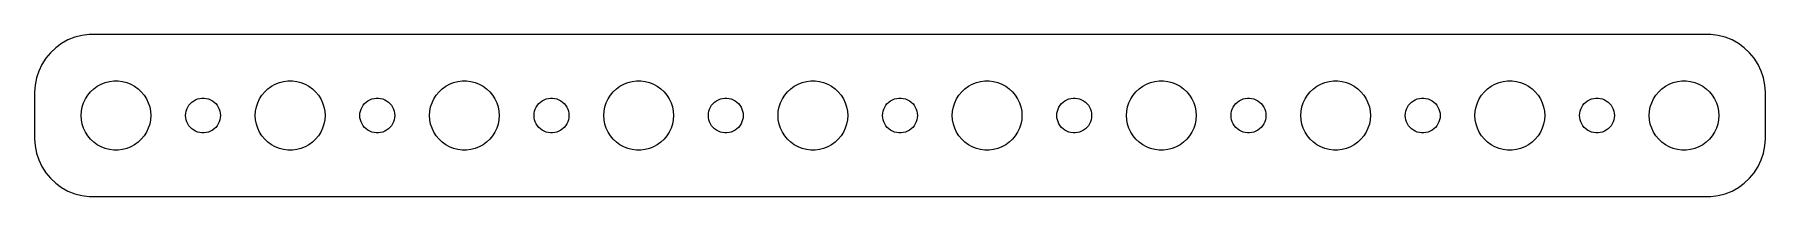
# Model space of a CAD drawing. Header units: metres. Extents: x -74 to 74, y -7 to 7.
import ezdxf

# ---------------------------------------------------------------- set-up
doc = ezdxf.new("R2010")
doc.units = ezdxf.units.M

msp = doc.modelspace()

# ---------------------------------------------------------------- linework, layer by layer
for p, q in [((-72.1791, 6.22163), (-72.6871, 5.85255)), ((-71.6289, 6.52412), (-72.1791, 6.22163)), ((-71.0451, 6.75528), (-71.6289, 6.52412)), ((-70.4369, 6.91142), (-71.0451, 6.75528)), ((-69.8139, 6.99013), (-70.4369, 6.91142)), ((69.8139, 6.99013), (-69.8139, 6.99013)), ((70.4369, 6.91142), (69.8139, 6.99013)), ((71.0451, 6.75528), (70.4369, 6.91142)), ((71.6289, 6.52412), (71.0451, 6.75528)), ((72.1791, 6.22163), (71.6289, 6.52412)), ((72.6871, 5.85255), (72.1791, 6.22163)), ((-73.5451, 4.93892), (-73.8815, 4.40877)), ((-73.1448, 5.42273), (-73.5451, 4.93892)), ((-72.6871, 5.85255), (-73.1448, 5.42273)), ((73.1448, 5.42273), (72.6871, 5.85255)), ((73.5451, 4.93892), (73.1448, 5.42273)), ((73.8815, 4.40877), (73.5451, 4.93892)), ((-74.3429, 3.24344), (-74.4606, 2.62666)), ((-74.1489, 3.84062), (-74.3429, 3.24344)), ((-73.8815, 4.40877), (-74.1489, 3.84062)), ((-68.0621, 2.94685), (-67.6884, 2.99408)), ((-67.6884, 2.99408), (-67.3116, 2.99408)), ((-67.3116, 2.99408), (-66.9379, 2.94685)), ((-53.0621, 2.94685), (-52.6884, 2.99408)), ((-52.6884, 2.99408), (-52.3116, 2.99408)), ((-52.3116, 2.99408), (-51.9379, 2.94685)), ((-38.0621, 2.94685), (-37.6884, 2.99408)), ((-37.6884, 2.99408), (-37.3116, 2.99408)), ((-37.3116, 2.99408), (-36.9379, 2.94685)), ((-23.0621, 2.94685), (-22.6884, 2.99408)), ((-22.6884, 2.99408), (-22.3116, 2.99408)), ((-22.3116, 2.99408), (-21.9379, 2.94685)), ((-8.06213, 2.94685), (-7.68837, 2.99408)), ((-7.68837, 2.99408), (-7.31161, 2.99408)), ((-7.31161, 2.99408), (-6.93785, 2.94685)), ((6.93785, 2.94685), (7.31161, 2.99408)), ((7.31161, 2.99408), (7.68837, 2.99408)), ((7.68837, 2.99408), (8.06213, 2.94685)), ((21.9379, 2.94685), (22.3116, 2.99408)), ((22.3116, 2.99408), (22.6884, 2.99408)), ((22.6884, 2.99408), (23.0621, 2.94685)), ((36.9379, 2.94685), (37.3116, 2.99408)), ((37.3116, 2.99408), (37.6884, 2.99408)), ((37.6884, 2.99408), (38.0621, 2.94685)), ((51.9379, 2.94685), (52.3116, 2.99408)), ((52.3116, 2.99408), (52.6884, 2.99408)), ((52.6884, 2.99408), (53.0621, 2.94685)), ((66.9379, 2.94685), (67.3116, 2.99408)), ((67.3116, 2.99408), (67.6884, 2.99408)), ((67.6884, 2.99408), (68.0621, 2.94685)), ((74.1489, 3.84062), (73.8815, 4.40877)), ((74.3429, 3.24344), (74.1489, 3.84062)), ((74.4606, 2.62666), (74.3429, 3.24344)), ((-74.4606, 2.62666), (-74.5, 2)), ((-74.5, 2), (-74.5, -2)), ((-70.1289, 1.44525), (-69.927, 1.76335)), ((-69.927, 1.76335), (-69.6869, 2.05363)), ((-69.6869, 2.05363), (-69.4123, 2.31154)), ((-69.4123, 2.31154), (-69.1075, 2.53297)), ((-69.1075, 2.53297), (-68.7773, 2.71448)), ((-68.7773, 2.71448), (-68.427, 2.85316)), ((-68.427, 2.85316), (-68.0621, 2.94685)), ((-66.9379, 2.94685), (-66.573, 2.85316)), ((-66.573, 2.85316), (-66.2227, 2.71448)), ((-66.2227, 2.71448), (-65.8925, 2.53297)), ((-65.8925, 2.53297), (-65.5877, 2.31154)), ((-65.5877, 2.31154), (-65.3131, 2.05363)), ((-65.3131, 2.05363), (-65.073, 1.76335)), ((-65.073, 1.76335), (-64.8711, 1.44525)), ((-60.2811, 1.47342), (-60.0942, 1.49704)), ((-60.0942, 1.49704), (-59.9058, 1.49704)), ((-59.9058, 1.49704), (-59.7189, 1.47342)), ((-55.1289, 1.44525), (-54.927, 1.76335)), ((-54.927, 1.76335), (-54.6869, 2.05363)), ((-54.6869, 2.05363), (-54.4123, 2.31154)), ((-54.4123, 2.31154), (-54.1075, 2.53297)), ((-54.1075, 2.53297), (-53.7773, 2.71448)), ((-53.7773, 2.71448), (-53.427, 2.85316)), ((-53.427, 2.85316), (-53.0621, 2.94685)), ((-51.9379, 2.94685), (-51.5729, 2.85316)), ((-51.5729, 2.85316), (-51.2227, 2.71448)), ((-51.2227, 2.71448), (-50.8925, 2.53297)), ((-50.8925, 2.53297), (-50.5877, 2.31154)), ((-50.5877, 2.31154), (-50.3131, 2.05363)), ((-50.3131, 2.05363), (-50.0729, 1.76335)), ((-50.0729, 1.76335), (-49.8711, 1.44525)), ((-45.2811, 1.47342), (-45.0942, 1.49704)), ((-45.0942, 1.49704), (-44.9058, 1.49704)), ((-44.9058, 1.49704), (-44.7189, 1.47342)), ((-40.1289, 1.44525), (-39.927, 1.76335)), ((-39.927, 1.76335), (-39.6869, 2.05363)), ((-39.6869, 2.05363), (-39.4123, 2.31154)), ((-39.4123, 2.31154), (-39.1075, 2.53297)), ((-39.1075, 2.53297), (-38.7773, 2.71448)), ((-38.7773, 2.71448), (-38.427, 2.85316)), ((-38.427, 2.85316), (-38.0621, 2.94685)), ((-36.9379, 2.94685), (-36.5729, 2.85316)), ((-36.5729, 2.85316), (-36.2227, 2.71448)), ((-36.2227, 2.71448), (-35.8925, 2.53297)), ((-35.8925, 2.53297), (-35.5877, 2.31154)), ((-35.5877, 2.31154), (-35.3131, 2.05363)), ((-35.3131, 2.05363), (-35.0729, 1.76335)), ((-35.0729, 1.76335), (-34.8711, 1.44525)), ((-30.2811, 1.47342), (-30.0942, 1.49704)), ((-30.0942, 1.49704), (-29.9058, 1.49704)), ((-29.9058, 1.49704), (-29.7189, 1.47342)), ((-25.1289, 1.44525), (-24.927, 1.76335)), ((-24.927, 1.76335), (-24.6869, 2.05363)), ((-24.6869, 2.05363), (-24.4123, 2.31154)), ((-24.4123, 2.31154), (-24.1075, 2.53297)), ((-24.1075, 2.53297), (-23.7773, 2.71448)), ((-23.7773, 2.71448), (-23.427, 2.85316)), ((-23.427, 2.85316), (-23.0621, 2.94685)), ((-21.9379, 2.94685), (-21.5729, 2.85316)), ((-21.5729, 2.85316), (-21.2227, 2.71448)), ((-21.2227, 2.71448), (-20.8925, 2.53297)), ((-20.8925, 2.53297), (-20.5877, 2.31154)), ((-20.5877, 2.31154), (-20.3131, 2.05363)), ((-20.3131, 2.05363), (-20.0729, 1.76335)), ((-20.0729, 1.76335), (-19.8711, 1.44525)), ((-15.2811, 1.47342), (-15.0942, 1.49704)), ((-15.0942, 1.49704), (-14.9058, 1.49704)), ((-14.9058, 1.49704), (-14.7189, 1.47342)), ((-10.1289, 1.44525), (-9.92705, 1.76335)), ((-9.92705, 1.76335), (-9.6869, 2.05363)), ((-9.6869, 2.05363), (-9.41226, 2.31154)), ((-9.41226, 2.31154), (-9.10747, 2.53297)), ((-9.10747, 2.53297), (-8.77733, 2.71448)), ((-8.77733, 2.71448), (-8.42705, 2.85316)), ((-8.42705, 2.85316), (-8.06213, 2.94685)), ((-6.93785, 2.94685), (-6.57294, 2.85316)), ((-6.57294, 2.85316), (-6.22266, 2.71448)), ((-6.22266, 2.71448), (-5.89252, 2.53297)), ((-5.89252, 2.53297), (-5.58772, 2.31154)), ((-5.58772, 2.31154), (-5.31308, 2.05363)), ((-5.31308, 2.05363), (-5.07294, 1.76335)), ((-5.07294, 1.76335), (-4.87108, 1.44525)), ((-0.281067, 1.47342), (-0.094177, 1.49704)), ((-0.094177, 1.49704), (0.094177, 1.49704)), ((0.094177, 1.49704), (0.281067, 1.47342)), ((4.87108, 1.44525), (5.07294, 1.76335)), ((5.07294, 1.76335), (5.31308, 2.05363)), ((5.31308, 2.05363), (5.58772, 2.31154)), ((5.58772, 2.31154), (5.89252, 2.53297)), ((5.89252, 2.53297), (6.22266, 2.71448)), ((6.22266, 2.71448), (6.57294, 2.85316)), ((6.57294, 2.85316), (6.93785, 2.94685)), ((8.06213, 2.94685), (8.42705, 2.85316)), ((8.42705, 2.85316), (8.77733, 2.71448)), ((8.77733, 2.71448), (9.10747, 2.53297)), ((9.10747, 2.53297), (9.41226, 2.31154)), ((9.41226, 2.31154), (9.6869, 2.05363)), ((9.6869, 2.05363), (9.92705, 1.76335)), ((9.92705, 1.76335), (10.1289, 1.44525)), ((14.7189, 1.47342), (14.9058, 1.49704)), ((14.9058, 1.49704), (15.0942, 1.49704)), ((15.0942, 1.49704), (15.2811, 1.47342)), ((19.8711, 1.44525), (20.0729, 1.76335)), ((20.0729, 1.76335), (20.3131, 2.05363)), ((20.3131, 2.05363), (20.5877, 2.31154)), ((20.5877, 2.31154), (20.8925, 2.53297)), ((20.8925, 2.53297), (21.2227, 2.71448)), ((21.2227, 2.71448), (21.5729, 2.85316)), ((21.5729, 2.85316), (21.9379, 2.94685)), ((23.0621, 2.94685), (23.427, 2.85316)), ((23.427, 2.85316), (23.7773, 2.71448)), ((23.7773, 2.71448), (24.1075, 2.53297)), ((24.1075, 2.53297), (24.4123, 2.31154)), ((24.4123, 2.31154), (24.6869, 2.05363)), ((24.6869, 2.05363), (24.927, 1.76335)), ((24.927, 1.76335), (25.1289, 1.44525)), ((29.7189, 1.47342), (29.9058, 1.49704)), ((29.9058, 1.49704), (30.0942, 1.49704)), ((30.0942, 1.49704), (30.2811, 1.47342)), ((34.8711, 1.44525), (35.0729, 1.76335)), ((35.0729, 1.76335), (35.3131, 2.05363)), ((35.3131, 2.05363), (35.5877, 2.31154)), ((35.5877, 2.31154), (35.8925, 2.53297)), ((35.8925, 2.53297), (36.2227, 2.71448)), ((36.2227, 2.71448), (36.5729, 2.85316)), ((36.5729, 2.85316), (36.9379, 2.94685)), ((38.0621, 2.94685), (38.427, 2.85316)), ((38.427, 2.85316), (38.7773, 2.71448)), ((38.7773, 2.71448), (39.1075, 2.53297)), ((39.1075, 2.53297), (39.4123, 2.31154)), ((39.4123, 2.31154), (39.6869, 2.05363)), ((39.6869, 2.05363), (39.927, 1.76335)), ((39.927, 1.76335), (40.1289, 1.44525)), ((44.7189, 1.47342), (44.9058, 1.49704)), ((44.9058, 1.49704), (45.0942, 1.49704)), ((45.0942, 1.49704), (45.2811, 1.47342)), ((49.8711, 1.44525), (50.0729, 1.76335)), ((50.0729, 1.76335), (50.3131, 2.05363)), ((50.3131, 2.05363), (50.5877, 2.31154)), ((50.5877, 2.31154), (50.8925, 2.53297)), ((50.8925, 2.53297), (51.2227, 2.71448)), ((51.2227, 2.71448), (51.5729, 2.85316)), ((51.5729, 2.85316), (51.9379, 2.94685)), ((53.0621, 2.94685), (53.427, 2.85316)), ((53.427, 2.85316), (53.7773, 2.71448)), ((53.7773, 2.71448), (54.1075, 2.53297)), ((54.1075, 2.53297), (54.4123, 2.31154)), ((54.4123, 2.31154), (54.6869, 2.05363)), ((54.6869, 2.05363), (54.927, 1.76335)), ((54.927, 1.76335), (55.1289, 1.44525)), ((59.7189, 1.47342), (59.9058, 1.49704)), ((59.9058, 1.49704), (60.0942, 1.49704)), ((60.0942, 1.49704), (60.2811, 1.47342)), ((64.8711, 1.44525), (65.073, 1.76335)), ((65.073, 1.76335), (65.3131, 2.05363)), ((65.3131, 2.05363), (65.5877, 2.31154)), ((65.5877, 2.31154), (65.8925, 2.53297)), ((65.8925, 2.53297), (66.2227, 2.71448)), ((66.2227, 2.71448), (66.573, 2.85316)), ((66.573, 2.85316), (66.9379, 2.94685)), ((68.0621, 2.94685), (68.427, 2.85316)), ((68.427, 2.85316), (68.7773, 2.71448)), ((68.7773, 2.71448), (69.1075, 2.53297)), ((69.1075, 2.53297), (69.4123, 2.31154)), ((69.4123, 2.31154), (69.6869, 2.05363)), ((69.6869, 2.05363), (69.927, 1.76335)), ((69.927, 1.76335), (70.1289, 1.44525)), ((74.5, 2), (74.4606, 2.62666)), ((74.5, -2), (74.5, 2)), ((-70.5, 0), (-70.4763, 0.375992)), ((-70.4763, -0.375992), (-70.5, 0)), ((-70.4763, 0.375992), (-70.4057, 0.746063)), ((-70.4057, 0.746063), (-70.2893, 1.10437)), ((-70.2893, 1.10437), (-70.1289, 1.44525)), ((-64.8711, 1.44525), (-64.7107, 1.10437)), ((-64.7107, 1.10437), (-64.5943, 0.746063)), ((-64.5943, 0.746063), (-64.5237, 0.375992)), ((-64.5237, 0.375992), (-64.5, 0)), ((-64.5, 0), (-64.5237, -0.375992)), ((-61.5, 0), (-61.4882, 0.187988)), ((-61.4882, -0.187988), (-61.5, 0)), ((-61.4882, 0.187988), (-61.4529, 0.373032)), ((-61.4529, 0.373032), (-61.3947, 0.552185)), ((-61.3947, 0.552185), (-61.3145, 0.722626)), ((-61.3145, 0.722626), (-61.2135, 0.881668)), ((-61.2135, 0.881668), (-61.0934, 1.02681)), ((-61.0934, 1.02681), (-60.9561, 1.15576)), ((-60.9561, 1.15576), (-60.8037, 1.26648)), ((-60.8037, 1.26648), (-60.6387, 1.35724)), ((-60.6387, 1.35724), (-60.4635, 1.42657)), ((-60.4635, 1.42657), (-60.2811, 1.47342)), ((-59.7189, 1.47342), (-59.5365, 1.42657)), ((-59.5365, 1.42657), (-59.3613, 1.35724)), ((-59.3613, 1.35724), (-59.1963, 1.26648)), ((-59.1963, 1.26648), (-59.0439, 1.15576)), ((-59.0439, 1.15576), (-58.9065, 1.02681)), ((-58.9065, 1.02681), (-58.7865, 0.881668)), ((-58.7865, 0.881668), (-58.6855, 0.722626)), ((-58.6855, 0.722626), (-58.6053, 0.552185)), ((-58.6053, 0.552185), (-58.5471, 0.373032)), ((-58.5471, 0.373032), (-58.5118, 0.187988)), ((-58.5118, 0.187988), (-58.5, 0)), ((-58.5, 0), (-58.5118, -0.187988)), ((-55.5, 0), (-55.4763, 0.375992)), ((-55.4763, -0.375992), (-55.5, 0)), ((-55.4763, 0.375992), (-55.4057, 0.746063)), ((-55.4057, 0.746063), (-55.2893, 1.10437)), ((-55.2893, 1.10437), (-55.1289, 1.44525)), ((-49.8711, 1.44525), (-49.7107, 1.10437)), ((-49.7107, 1.10437), (-49.5942, 0.746063)), ((-49.5942, 0.746063), (-49.5237, 0.375992)), ((-49.5237, 0.375992), (-49.5, 0)), ((-49.5, 0), (-49.5237, -0.375992)), ((-46.5, 0), (-46.4882, 0.187988)), ((-46.4882, -0.187988), (-46.5, 0)), ((-46.4882, 0.187988), (-46.4529, 0.373032)), ((-46.4529, 0.373032), (-46.3947, 0.552185)), ((-46.3947, 0.552185), (-46.3145, 0.722626)), ((-46.3145, 0.722626), (-46.2135, 0.881668)), ((-46.2135, 0.881668), (-46.0934, 1.02681)), ((-46.0934, 1.02681), (-45.9561, 1.15576)), ((-45.9561, 1.15576), (-45.8037, 1.26648)), ((-45.8037, 1.26648), (-45.6387, 1.35724)), ((-45.6387, 1.35724), (-45.4635, 1.42657)), ((-45.4635, 1.42657), (-45.2811, 1.47342)), ((-44.7189, 1.47342), (-44.5365, 1.42657)), ((-44.5365, 1.42657), (-44.3613, 1.35724)), ((-44.3613, 1.35724), (-44.1963, 1.26648)), ((-44.1963, 1.26648), (-44.0439, 1.15576)), ((-44.0439, 1.15576), (-43.9065, 1.02681)), ((-43.9065, 1.02681), (-43.7865, 0.881668)), ((-43.7865, 0.881668), (-43.6855, 0.722626)), ((-43.6855, 0.722626), (-43.6053, 0.552185)), ((-43.6053, 0.552185), (-43.5471, 0.373032)), ((-43.5471, 0.373032), (-43.5118, 0.187988)), ((-43.5118, 0.187988), (-43.5, 0)), ((-43.5, 0), (-43.5118, -0.187988)), ((-40.5, 0), (-40.4763, 0.375992)), ((-40.4763, -0.375992), (-40.5, 0)), ((-40.4763, 0.375992), (-40.4057, 0.746063)), ((-40.4057, 0.746063), (-40.2893, 1.10437)), ((-40.2893, 1.10437), (-40.1289, 1.44525)), ((-34.8711, 1.44525), (-34.7107, 1.10437)), ((-34.7107, 1.10437), (-34.5942, 0.746063)), ((-34.5942, 0.746063), (-34.5237, 0.375992)), ((-34.5237, 0.375992), (-34.5, 0)), ((-34.5, 0), (-34.5237, -0.375992)), ((-31.5, 0), (-31.4882, 0.187988)), ((-31.4882, -0.187988), (-31.5, 0)), ((-31.4882, 0.187988), (-31.4529, 0.373032)), ((-31.4529, 0.373032), (-31.3947, 0.552185)), ((-31.3947, 0.552185), (-31.3145, 0.722626)), ((-31.3145, 0.722626), (-31.2135, 0.881668)), ((-31.2135, 0.881668), (-31.0934, 1.02681)), ((-31.0934, 1.02681), (-30.9561, 1.15576)), ((-30.9561, 1.15576), (-30.8037, 1.26648)), ((-30.8037, 1.26648), (-30.6387, 1.35724)), ((-30.6387, 1.35724), (-30.4635, 1.42657)), ((-30.4635, 1.42657), (-30.2811, 1.47342)), ((-29.7189, 1.47342), (-29.5365, 1.42657)), ((-29.5365, 1.42657), (-29.3613, 1.35724)), ((-29.3613, 1.35724), (-29.1963, 1.26648)), ((-29.1963, 1.26648), (-29.0439, 1.15576)), ((-29.0439, 1.15576), (-28.9065, 1.02681)), ((-28.9065, 1.02681), (-28.7865, 0.881668)), ((-28.7865, 0.881668), (-28.6855, 0.722626)), ((-28.6855, 0.722626), (-28.6053, 0.552185)), ((-28.6053, 0.552185), (-28.5471, 0.373032)), ((-28.5471, 0.373032), (-28.5118, 0.187988)), ((-28.5118, 0.187988), (-28.5, 0)), ((-28.5, 0), (-28.5118, -0.187988)), ((-25.5, 0), (-25.4763, 0.375992)), ((-25.4763, -0.375992), (-25.5, 0)), ((-25.4763, 0.375992), (-25.4057, 0.746063)), ((-25.4057, 0.746063), (-25.2893, 1.10437)), ((-25.2893, 1.10437), (-25.1289, 1.44525)), ((-19.8711, 1.44525), (-19.7107, 1.10437)), ((-19.7107, 1.10437), (-19.5942, 0.746063)), ((-19.5942, 0.746063), (-19.5237, 0.375992)), ((-19.5237, 0.375992), (-19.5, 0)), ((-19.5, 0), (-19.5237, -0.375992)), ((-16.5, 0), (-16.4882, 0.187988)), ((-16.4882, -0.187988), (-16.5, 0)), ((-16.4882, 0.187988), (-16.4529, 0.373032)), ((-16.4529, 0.373032), (-16.3947, 0.552185)), ((-16.3947, 0.552185), (-16.3145, 0.722626)), ((-16.3145, 0.722626), (-16.2135, 0.881668)), ((-16.2135, 0.881668), (-16.0934, 1.02681)), ((-16.0934, 1.02681), (-15.9561, 1.15576)), ((-15.9561, 1.15576), (-15.8037, 1.26648)), ((-15.8037, 1.26648), (-15.6387, 1.35724)), ((-15.6387, 1.35724), (-15.4635, 1.42657)), ((-15.4635, 1.42657), (-15.2811, 1.47342)), ((-14.7189, 1.47342), (-14.5365, 1.42657)), ((-14.5365, 1.42657), (-14.3613, 1.35724)), ((-14.3613, 1.35724), (-14.1963, 1.26648)), ((-14.1963, 1.26648), (-14.0439, 1.15576)), ((-14.0439, 1.15576), (-13.9065, 1.02681)), ((-13.9065, 1.02681), (-13.7865, 0.881668)), ((-13.7865, 0.881668), (-13.6855, 0.722626)), ((-13.6855, 0.722626), (-13.6053, 0.552185)), ((-13.6053, 0.552185), (-13.5471, 0.373032)), ((-13.5471, 0.373032), (-13.5118, 0.187988)), ((-13.5118, 0.187988), (-13.5, 0)), ((-13.5, 0), (-13.5118, -0.187988)), ((-10.5, 0), (-10.4763, 0.375992)), ((-10.4763, -0.375992), (-10.5, 0)), ((-10.4763, 0.375992), (-10.4057, 0.746063)), ((-10.4057, 0.746063), (-10.2893, 1.10437)), ((-10.2893, 1.10437), (-10.1289, 1.44525)), ((-4.87108, 1.44525), (-4.71066, 1.10437)), ((-4.71066, 1.10437), (-4.59424, 0.746063)), ((-4.59424, 0.746063), (-4.52365, 0.375992)), ((-4.52365, 0.375992), (-4.5, 0)), ((-4.5, 0), (-4.52365, -0.375992)), ((-1.5, 0), (-1.48816, 0.187988)), ((-1.48816, -0.187988), (-1.5, 0)), ((-1.48816, 0.187988), (-1.45287, 0.373032)), ((-1.45287, 0.373032), (-1.39465, 0.552185)), ((-1.39465, 0.552185), (-1.31445, 0.722626)), ((-1.31445, 0.722626), (-1.21352, 0.881668)), ((-1.21352, 0.881668), (-1.09344, 1.02681)), ((-1.09344, 1.02681), (-0.956131, 1.15576)), ((-0.956131, 1.15576), (-0.803726, 1.26648)), ((-0.803726, 1.26648), (-0.638657, 1.35724)), ((-0.638657, 1.35724), (-0.463516, 1.42657)), ((-0.463516, 1.42657), (-0.281067, 1.47342)), ((0.281067, 1.47342), (0.463516, 1.42657)), ((0.463516, 1.42657), (0.638657, 1.35724)), ((0.638657, 1.35724), (0.803726, 1.26648)), ((0.803726, 1.26648), (0.956131, 1.15576)), ((0.956131, 1.15576), (1.09344, 1.02681)), ((1.09344, 1.02681), (1.21352, 0.881668)), ((1.21352, 0.881668), (1.31445, 0.722626)), ((1.31445, 0.722626), (1.39465, 0.552185)), ((1.39465, 0.552185), (1.45287, 0.373032)), ((1.45287, 0.373032), (1.48816, 0.187988)), ((1.48816, 0.187988), (1.5, 0)), ((1.5, 0), (1.48816, -0.187988)), ((4.5, 0), (4.52365, 0.375992)), ((4.52365, -0.375992), (4.5, 0)), ((4.52365, 0.375992), (4.59424, 0.746063)), ((4.59424, 0.746063), (4.71066, 1.10437)), ((4.71066, 1.10437), (4.87108, 1.44525)), ((10.1289, 1.44525), (10.2893, 1.10437)), ((10.2893, 1.10437), (10.4057, 0.746063)), ((10.4057, 0.746063), (10.4763, 0.375992)), ((10.4763, 0.375992), (10.5, 0)), ((10.5, 0), (10.4763, -0.375992)), ((13.5, 0), (13.5118, 0.187988)), ((13.5118, -0.187988), (13.5, 0)), ((13.5118, 0.187988), (13.5471, 0.373032)), ((13.5471, 0.373032), (13.6053, 0.552185)), ((13.6053, 0.552185), (13.6855, 0.722626)), ((13.6855, 0.722626), (13.7865, 0.881668)), ((13.7865, 0.881668), (13.9065, 1.02681)), ((13.9065, 1.02681), (14.0439, 1.15576)), ((14.0439, 1.15576), (14.1963, 1.26648)), ((14.1963, 1.26648), (14.3613, 1.35724)), ((14.3613, 1.35724), (14.5365, 1.42657)), ((14.5365, 1.42657), (14.7189, 1.47342)), ((15.2811, 1.47342), (15.4635, 1.42657)), ((15.4635, 1.42657), (15.6387, 1.35724)), ((15.6387, 1.35724), (15.8037, 1.26648)), ((15.8037, 1.26648), (15.9561, 1.15576)), ((15.9561, 1.15576), (16.0934, 1.02681)), ((16.0934, 1.02681), (16.2135, 0.881668)), ((16.2135, 0.881668), (16.3145, 0.722626)), ((16.3145, 0.722626), (16.3947, 0.552185)), ((16.3947, 0.552185), (16.4529, 0.373032)), ((16.4529, 0.373032), (16.4882, 0.187988)), ((16.4882, 0.187988), (16.5, 0)), ((16.5, 0), (16.4882, -0.187988)), ((19.5, 0), (19.5237, 0.375992)), ((19.5237, -0.375992), (19.5, 0)), ((19.5237, 0.375992), (19.5942, 0.746063)), ((19.5942, 0.746063), (19.7107, 1.10437)), ((19.7107, 1.10437), (19.8711, 1.44525)), ((25.1289, 1.44525), (25.2893, 1.10437)), ((25.2893, 1.10437), (25.4057, 0.746063)), ((25.4057, 0.746063), (25.4763, 0.375992)), ((25.4763, 0.375992), (25.5, 0)), ((25.5, 0), (25.4763, -0.375992)), ((28.5, 0), (28.5118, 0.187988)), ((28.5118, -0.187988), (28.5, 0)), ((28.5118, 0.187988), (28.5471, 0.373032)), ((28.5471, 0.373032), (28.6053, 0.552185)), ((28.6053, 0.552185), (28.6855, 0.722626)), ((28.6855, 0.722626), (28.7865, 0.881668)), ((28.7865, 0.881668), (28.9065, 1.02681)), ((28.9065, 1.02681), (29.0439, 1.15576)), ((29.0439, 1.15576), (29.1963, 1.26648)), ((29.1963, 1.26648), (29.3613, 1.35724)), ((29.3613, 1.35724), (29.5365, 1.42657)), ((29.5365, 1.42657), (29.7189, 1.47342)), ((30.2811, 1.47342), (30.4635, 1.42657)), ((30.4635, 1.42657), (30.6387, 1.35724)), ((30.6387, 1.35724), (30.8037, 1.26648)), ((30.8037, 1.26648), (30.9561, 1.15576)), ((30.9561, 1.15576), (31.0934, 1.02681)), ((31.0934, 1.02681), (31.2135, 0.881668)), ((31.2135, 0.881668), (31.3145, 0.722626)), ((31.3145, 0.722626), (31.3947, 0.552185)), ((31.3947, 0.552185), (31.4529, 0.373032)), ((31.4529, 0.373032), (31.4882, 0.187988)), ((31.4882, 0.187988), (31.5, 0)), ((31.5, 0), (31.4882, -0.187988)), ((34.5, 0), (34.5237, 0.375992)), ((34.5237, -0.375992), (34.5, 0)), ((34.5237, 0.375992), (34.5942, 0.746063)), ((34.5942, 0.746063), (34.7107, 1.10437)), ((34.7107, 1.10437), (34.8711, 1.44525)), ((40.1289, 1.44525), (40.2893, 1.10437)), ((40.2893, 1.10437), (40.4057, 0.746063)), ((40.4057, 0.746063), (40.4763, 0.375992)), ((40.4763, 0.375992), (40.5, 0)), ((40.5, 0), (40.4763, -0.375992)), ((43.5, 0), (43.5118, 0.187988)), ((43.5118, -0.187988), (43.5, 0)), ((43.5118, 0.187988), (43.5471, 0.373032)), ((43.5471, 0.373032), (43.6053, 0.552185)), ((43.6053, 0.552185), (43.6855, 0.722626)), ((43.6855, 0.722626), (43.7865, 0.881668)), ((43.7865, 0.881668), (43.9065, 1.02681)), ((43.9065, 1.02681), (44.0439, 1.15576)), ((44.0439, 1.15576), (44.1963, 1.26648)), ((44.1963, 1.26648), (44.3613, 1.35724)), ((44.3613, 1.35724), (44.5365, 1.42657)), ((44.5365, 1.42657), (44.7189, 1.47342)), ((45.2811, 1.47342), (45.4635, 1.42657)), ((45.4635, 1.42657), (45.6387, 1.35724)), ((45.6387, 1.35724), (45.8037, 1.26648)), ((45.8037, 1.26648), (45.9561, 1.15576)), ((45.9561, 1.15576), (46.0934, 1.02681)), ((46.0934, 1.02681), (46.2135, 0.881668)), ((46.2135, 0.881668), (46.3145, 0.722626)), ((46.3145, 0.722626), (46.3947, 0.552185)), ((46.3947, 0.552185), (46.4529, 0.373032)), ((46.4529, 0.373032), (46.4882, 0.187988)), ((46.4882, 0.187988), (46.5, 0)), ((46.5, 0), (46.4882, -0.187988)), ((49.5, 0), (49.5237, 0.375992)), ((49.5237, -0.375992), (49.5, 0)), ((49.5237, 0.375992), (49.5942, 0.746063)), ((49.5942, 0.746063), (49.7107, 1.10437)), ((49.7107, 1.10437), (49.8711, 1.44525)), ((55.1289, 1.44525), (55.2893, 1.10437)), ((55.2893, 1.10437), (55.4057, 0.746063)), ((55.4057, 0.746063), (55.4763, 0.375992)), ((55.4763, 0.375992), (55.5, 0)), ((55.5, 0), (55.4763, -0.375992)), ((58.5, 0), (58.5118, 0.187988)), ((58.5118, -0.187988), (58.5, 0)), ((58.5118, 0.187988), (58.5471, 0.373032)), ((58.5471, 0.373032), (58.6053, 0.552185)), ((58.6053, 0.552185), (58.6855, 0.722626)), ((58.6855, 0.722626), (58.7865, 0.881668)), ((58.7865, 0.881668), (58.9065, 1.02681)), ((58.9065, 1.02681), (59.0439, 1.15576)), ((59.0439, 1.15576), (59.1963, 1.26648)), ((59.1963, 1.26648), (59.3613, 1.35724)), ((59.3613, 1.35724), (59.5365, 1.42657)), ((59.5365, 1.42657), (59.7189, 1.47342)), ((60.2811, 1.47342), (60.4635, 1.42657)), ((60.4635, 1.42657), (60.6387, 1.35724)), ((60.6387, 1.35724), (60.8037, 1.26648)), ((60.8037, 1.26648), (60.9561, 1.15576)), ((60.9561, 1.15576), (61.0934, 1.02681)), ((61.0934, 1.02681), (61.2135, 0.881668)), ((61.2135, 0.881668), (61.3145, 0.722626)), ((61.3145, 0.722626), (61.3947, 0.552185)), ((61.3947, 0.552185), (61.4529, 0.373032)), ((61.4529, 0.373032), (61.4882, 0.187988)), ((61.4882, 0.187988), (61.5, 0)), ((61.5, 0), (61.4882, -0.187988)), ((64.5, 0), (64.5237, 0.375992)), ((64.5237, -0.375992), (64.5, 0)), ((64.5237, 0.375992), (64.5943, 0.746063)), ((64.5943, 0.746063), (64.7107, 1.10437)), ((64.7107, 1.10437), (64.8711, 1.44525)), ((70.1289, 1.44525), (70.2893, 1.10437)), ((70.2893, 1.10437), (70.4057, 0.746063)), ((70.4057, 0.746063), (70.4763, 0.375992)), ((70.4763, 0.375992), (70.5, 0)), ((70.5, 0), (70.4763, -0.375992)), ((-70.4057, -0.746063), (-70.4763, -0.375992)), ((-70.2893, -1.10437), (-70.4057, -0.746063)), ((-70.1289, -1.44525), (-70.2893, -1.10437)), ((-69.927, -1.76335), (-70.1289, -1.44525)), ((-64.8711, -1.44525), (-65.073, -1.76335)), ((-64.7107, -1.10437), (-64.8711, -1.44525)), ((-64.5943, -0.746063), (-64.7107, -1.10437)), ((-64.5237, -0.375992), (-64.5943, -0.746063)), ((-61.4529, -0.373032), (-61.4882, -0.187988)), ((-61.3947, -0.552185), (-61.4529, -0.373032)), ((-61.3145, -0.722626), (-61.3947, -0.552185)), ((-61.2135, -0.881668), (-61.3145, -0.722626)), ((-61.0934, -1.02681), (-61.2135, -0.881668)), ((-60.9561, -1.15576), (-61.0934, -1.02681)), ((-60.8037, -1.26648), (-60.9561, -1.15576)), ((-60.6387, -1.35724), (-60.8037, -1.26648)), ((-60.4635, -1.42657), (-60.6387, -1.35724)), ((-60.2811, -1.47342), (-60.4635, -1.42657)), ((-60.0942, -1.49704), (-60.2811, -1.47342)), ((-59.7189, -1.47342), (-59.9058, -1.49704)), ((-59.5365, -1.42657), (-59.7189, -1.47342)), ((-59.3613, -1.35724), (-59.5365, -1.42657)), ((-59.1963, -1.26648), (-59.3613, -1.35724)), ((-59.0439, -1.15576), (-59.1963, -1.26648)), ((-58.9065, -1.02681), (-59.0439, -1.15576)), ((-58.7865, -0.881668), (-58.9065, -1.02681)), ((-58.6855, -0.722626), (-58.7865, -0.881668)), ((-58.6053, -0.552185), (-58.6855, -0.722626)), ((-58.5471, -0.373032), (-58.6053, -0.552185)), ((-58.5118, -0.187988), (-58.5471, -0.373032)), ((-55.4057, -0.746063), (-55.4763, -0.375992)), ((-55.2893, -1.10437), (-55.4057, -0.746063)), ((-55.1289, -1.44525), (-55.2893, -1.10437)), ((-54.927, -1.76335), (-55.1289, -1.44525)), ((-49.8711, -1.44525), (-50.0729, -1.76335)), ((-49.7107, -1.10437), (-49.8711, -1.44525)), ((-49.5942, -0.746063), (-49.7107, -1.10437)), ((-49.5237, -0.375992), (-49.5942, -0.746063)), ((-46.4529, -0.373032), (-46.4882, -0.187988)), ((-46.3947, -0.552185), (-46.4529, -0.373032)), ((-46.3145, -0.722626), (-46.3947, -0.552185)), ((-46.2135, -0.881668), (-46.3145, -0.722626)), ((-46.0934, -1.02681), (-46.2135, -0.881668)), ((-45.9561, -1.15576), (-46.0934, -1.02681)), ((-45.8037, -1.26648), (-45.9561, -1.15576)), ((-45.6387, -1.35724), (-45.8037, -1.26648)), ((-45.4635, -1.42657), (-45.6387, -1.35724)), ((-45.2811, -1.47342), (-45.4635, -1.42657)), ((-45.0942, -1.49704), (-45.2811, -1.47342)), ((-44.7189, -1.47342), (-44.9058, -1.49704)), ((-44.5365, -1.42657), (-44.7189, -1.47342)), ((-44.3613, -1.35724), (-44.5365, -1.42657)), ((-44.1963, -1.26648), (-44.3613, -1.35724)), ((-44.0439, -1.15576), (-44.1963, -1.26648)), ((-43.9065, -1.02681), (-44.0439, -1.15576)), ((-43.7865, -0.881668), (-43.9065, -1.02681)), ((-43.6855, -0.722626), (-43.7865, -0.881668)), ((-43.6053, -0.552185), (-43.6855, -0.722626)), ((-43.5471, -0.373032), (-43.6053, -0.552185)), ((-43.5118, -0.187988), (-43.5471, -0.373032)), ((-40.4057, -0.746063), (-40.4763, -0.375992)), ((-40.2893, -1.10437), (-40.4057, -0.746063)), ((-40.1289, -1.44525), (-40.2893, -1.10437)), ((-39.927, -1.76335), (-40.1289, -1.44525)), ((-34.8711, -1.44525), (-35.0729, -1.76335)), ((-34.7107, -1.10437), (-34.8711, -1.44525)), ((-34.5942, -0.746063), (-34.7107, -1.10437)), ((-34.5237, -0.375992), (-34.5942, -0.746063)), ((-31.4529, -0.373032), (-31.4882, -0.187988)), ((-31.3947, -0.552185), (-31.4529, -0.373032)), ((-31.3145, -0.722626), (-31.3947, -0.552185)), ((-31.2135, -0.881668), (-31.3145, -0.722626)), ((-31.0934, -1.02681), (-31.2135, -0.881668)), ((-30.9561, -1.15576), (-31.0934, -1.02681)), ((-30.8037, -1.26648), (-30.9561, -1.15576)), ((-30.6387, -1.35724), (-30.8037, -1.26648)), ((-30.4635, -1.42657), (-30.6387, -1.35724)), ((-30.2811, -1.47342), (-30.4635, -1.42657)), ((-30.0942, -1.49704), (-30.2811, -1.47342)), ((-29.7189, -1.47342), (-29.9058, -1.49704)), ((-29.5365, -1.42657), (-29.7189, -1.47342)), ((-29.3613, -1.35724), (-29.5365, -1.42657)), ((-29.1963, -1.26648), (-29.3613, -1.35724)), ((-29.0439, -1.15576), (-29.1963, -1.26648)), ((-28.9065, -1.02681), (-29.0439, -1.15576)), ((-28.7865, -0.881668), (-28.9065, -1.02681)), ((-28.6855, -0.722626), (-28.7865, -0.881668)), ((-28.6053, -0.552185), (-28.6855, -0.722626)), ((-28.5471, -0.373032), (-28.6053, -0.552185)), ((-28.5118, -0.187988), (-28.5471, -0.373032)), ((-25.4057, -0.746063), (-25.4763, -0.375992)), ((-25.2893, -1.10437), (-25.4057, -0.746063)), ((-25.1289, -1.44525), (-25.2893, -1.10437)), ((-24.927, -1.76335), (-25.1289, -1.44525)), ((-19.8711, -1.44525), (-20.0729, -1.76335)), ((-19.7107, -1.10437), (-19.8711, -1.44525)), ((-19.5942, -0.746063), (-19.7107, -1.10437)), ((-19.5237, -0.375992), (-19.5942, -0.746063)), ((-16.4529, -0.373032), (-16.4882, -0.187988)), ((-16.3947, -0.552185), (-16.4529, -0.373032)), ((-16.3145, -0.722626), (-16.3947, -0.552185)), ((-16.2135, -0.881668), (-16.3145, -0.722626)), ((-16.0934, -1.02681), (-16.2135, -0.881668)), ((-15.9561, -1.15576), (-16.0934, -1.02681)), ((-15.8037, -1.26648), (-15.9561, -1.15576)), ((-15.6387, -1.35724), (-15.8037, -1.26648)), ((-15.4635, -1.42657), (-15.6387, -1.35724)), ((-15.2811, -1.47342), (-15.4635, -1.42657)), ((-15.0942, -1.49704), (-15.2811, -1.47342)), ((-14.7189, -1.47342), (-14.9058, -1.49704)), ((-14.5365, -1.42657), (-14.7189, -1.47342)), ((-14.3613, -1.35724), (-14.5365, -1.42657)), ((-14.1963, -1.26648), (-14.3613, -1.35724)), ((-14.0439, -1.15576), (-14.1963, -1.26648)), ((-13.9065, -1.02681), (-14.0439, -1.15576)), ((-13.7865, -0.881668), (-13.9065, -1.02681)), ((-13.6855, -0.722626), (-13.7865, -0.881668)), ((-13.6053, -0.552185), (-13.6855, -0.722626)), ((-13.5471, -0.373032), (-13.6053, -0.552185)), ((-13.5118, -0.187988), (-13.5471, -0.373032)), ((-10.4057, -0.746063), (-10.4763, -0.375992)), ((-10.2893, -1.10437), (-10.4057, -0.746063)), ((-10.1289, -1.44525), (-10.2893, -1.10437)), ((-9.92705, -1.76335), (-10.1289, -1.44525)), ((-4.87108, -1.44525), (-5.07294, -1.76335)), ((-4.71066, -1.10437), (-4.87108, -1.44525)), ((-4.59424, -0.746063), (-4.71066, -1.10437)), ((-4.52365, -0.375992), (-4.59424, -0.746063)), ((-1.45287, -0.373032), (-1.48816, -0.187988)), ((-1.39465, -0.552185), (-1.45287, -0.373032)), ((-1.31445, -0.722626), (-1.39465, -0.552185)), ((-1.21352, -0.881668), (-1.31445, -0.722626)), ((-1.09344, -1.02681), (-1.21352, -0.881668)), ((-0.956131, -1.15576), (-1.09344, -1.02681)), ((-0.803726, -1.26648), (-0.956131, -1.15576)), ((-0.638657, -1.35724), (-0.803726, -1.26648)), ((-0.463516, -1.42657), (-0.638657, -1.35724)), ((-0.281067, -1.47342), (-0.463516, -1.42657)), ((-0.094177, -1.49704), (-0.281067, -1.47342)), ((0.281067, -1.47342), (0.094177, -1.49704)), ((0.463516, -1.42657), (0.281067, -1.47342)), ((0.638657, -1.35724), (0.463516, -1.42657)), ((0.803726, -1.26648), (0.638657, -1.35724)), ((0.956131, -1.15576), (0.803726, -1.26648)), ((1.09344, -1.02681), (0.956131, -1.15576)), ((1.21352, -0.881668), (1.09344, -1.02681)), ((1.31445, -0.722626), (1.21352, -0.881668)), ((1.39465, -0.552185), (1.31445, -0.722626)), ((1.45287, -0.373032), (1.39465, -0.552185)), ((1.48816, -0.187988), (1.45287, -0.373032)), ((4.59424, -0.746063), (4.52365, -0.375992)), ((4.71066, -1.10437), (4.59424, -0.746063)), ((4.87108, -1.44525), (4.71066, -1.10437)), ((5.07294, -1.76335), (4.87108, -1.44525)), ((10.1289, -1.44525), (9.92705, -1.76335)), ((10.2893, -1.10437), (10.1289, -1.44525)), ((10.4057, -0.746063), (10.2893, -1.10437)), ((10.4763, -0.375992), (10.4057, -0.746063)), ((13.5471, -0.373032), (13.5118, -0.187988)), ((13.6053, -0.552185), (13.5471, -0.373032)), ((13.6855, -0.722626), (13.6053, -0.552185)), ((13.7865, -0.881668), (13.6855, -0.722626)), ((13.9065, -1.02681), (13.7865, -0.881668)), ((14.0439, -1.15576), (13.9065, -1.02681)), ((14.1963, -1.26648), (14.0439, -1.15576)), ((14.3613, -1.35724), (14.1963, -1.26648)), ((14.5365, -1.42657), (14.3613, -1.35724)), ((14.7189, -1.47342), (14.5365, -1.42657)), ((14.9058, -1.49704), (14.7189, -1.47342)), ((15.2811, -1.47342), (15.0942, -1.49704)), ((15.4635, -1.42657), (15.2811, -1.47342)), ((15.6387, -1.35724), (15.4635, -1.42657)), ((15.8037, -1.26648), (15.6387, -1.35724)), ((15.9561, -1.15576), (15.8037, -1.26648)), ((16.0934, -1.02681), (15.9561, -1.15576)), ((16.2135, -0.881668), (16.0934, -1.02681)), ((16.3145, -0.722626), (16.2135, -0.881668)), ((16.3947, -0.552185), (16.3145, -0.722626)), ((16.4529, -0.373032), (16.3947, -0.552185)), ((16.4882, -0.187988), (16.4529, -0.373032)), ((19.5942, -0.746063), (19.5237, -0.375992)), ((19.7107, -1.10437), (19.5942, -0.746063)), ((19.8711, -1.44525), (19.7107, -1.10437)), ((20.0729, -1.76335), (19.8711, -1.44525)), ((25.1289, -1.44525), (24.927, -1.76335)), ((25.2893, -1.10437), (25.1289, -1.44525)), ((25.4057, -0.746063), (25.2893, -1.10437)), ((25.4763, -0.375992), (25.4057, -0.746063)), ((28.5471, -0.373032), (28.5118, -0.187988)), ((28.6053, -0.552185), (28.5471, -0.373032)), ((28.6855, -0.722626), (28.6053, -0.552185)), ((28.7865, -0.881668), (28.6855, -0.722626)), ((28.9065, -1.02681), (28.7865, -0.881668)), ((29.0439, -1.15576), (28.9065, -1.02681)), ((29.1963, -1.26648), (29.0439, -1.15576)), ((29.3613, -1.35724), (29.1963, -1.26648)), ((29.5365, -1.42657), (29.3613, -1.35724)), ((29.7189, -1.47342), (29.5365, -1.42657)), ((29.9058, -1.49704), (29.7189, -1.47342)), ((30.2811, -1.47342), (30.0942, -1.49704)), ((30.4635, -1.42657), (30.2811, -1.47342)), ((30.6387, -1.35724), (30.4635, -1.42657)), ((30.8037, -1.26648), (30.6387, -1.35724)), ((30.9561, -1.15576), (30.8037, -1.26648)), ((31.0934, -1.02681), (30.9561, -1.15576)), ((31.2135, -0.881668), (31.0934, -1.02681)), ((31.3145, -0.722626), (31.2135, -0.881668)), ((31.3947, -0.552185), (31.3145, -0.722626)), ((31.4529, -0.373032), (31.3947, -0.552185)), ((31.4882, -0.187988), (31.4529, -0.373032)), ((34.5942, -0.746063), (34.5237, -0.375992)), ((34.7107, -1.10437), (34.5942, -0.746063)), ((34.8711, -1.44525), (34.7107, -1.10437)), ((35.0729, -1.76335), (34.8711, -1.44525)), ((40.1289, -1.44525), (39.927, -1.76335)), ((40.2893, -1.10437), (40.1289, -1.44525)), ((40.4057, -0.746063), (40.2893, -1.10437)), ((40.4763, -0.375992), (40.4057, -0.746063)), ((43.5471, -0.373032), (43.5118, -0.187988)), ((43.6053, -0.552185), (43.5471, -0.373032)), ((43.6855, -0.722626), (43.6053, -0.552185)), ((43.7865, -0.881668), (43.6855, -0.722626)), ((43.9065, -1.02681), (43.7865, -0.881668)), ((44.0439, -1.15576), (43.9065, -1.02681)), ((44.1963, -1.26648), (44.0439, -1.15576)), ((44.3613, -1.35724), (44.1963, -1.26648)), ((44.5365, -1.42657), (44.3613, -1.35724)), ((44.7189, -1.47342), (44.5365, -1.42657)), ((44.9058, -1.49704), (44.7189, -1.47342)), ((45.2811, -1.47342), (45.0942, -1.49704)), ((45.4635, -1.42657), (45.2811, -1.47342)), ((45.6387, -1.35724), (45.4635, -1.42657)), ((45.8037, -1.26648), (45.6387, -1.35724)), ((45.9561, -1.15576), (45.8037, -1.26648)), ((46.0934, -1.02681), (45.9561, -1.15576)), ((46.2135, -0.881668), (46.0934, -1.02681)), ((46.3145, -0.722626), (46.2135, -0.881668)), ((46.3947, -0.552185), (46.3145, -0.722626)), ((46.4529, -0.373032), (46.3947, -0.552185)), ((46.4882, -0.187988), (46.4529, -0.373032)), ((49.5942, -0.746063), (49.5237, -0.375992)), ((49.7107, -1.10437), (49.5942, -0.746063)), ((49.8711, -1.44525), (49.7107, -1.10437)), ((50.0729, -1.76335), (49.8711, -1.44525)), ((55.1289, -1.44525), (54.927, -1.76335)), ((55.2893, -1.10437), (55.1289, -1.44525)), ((55.4057, -0.746063), (55.2893, -1.10437)), ((55.4763, -0.375992), (55.4057, -0.746063)), ((58.5471, -0.373032), (58.5118, -0.187988)), ((58.6053, -0.552185), (58.5471, -0.373032)), ((58.6855, -0.722626), (58.6053, -0.552185)), ((58.7865, -0.881668), (58.6855, -0.722626)), ((58.9065, -1.02681), (58.7865, -0.881668)), ((59.0439, -1.15576), (58.9065, -1.02681)), ((59.1963, -1.26648), (59.0439, -1.15576)), ((59.3613, -1.35724), (59.1963, -1.26648)), ((59.5365, -1.42657), (59.3613, -1.35724)), ((59.7189, -1.47342), (59.5365, -1.42657)), ((59.9058, -1.49704), (59.7189, -1.47342)), ((60.2811, -1.47342), (60.0942, -1.49704)), ((60.4635, -1.42657), (60.2811, -1.47342)), ((60.6387, -1.35724), (60.4635, -1.42657)), ((60.8037, -1.26648), (60.6387, -1.35724)), ((60.9561, -1.15576), (60.8037, -1.26648)), ((61.0934, -1.02681), (60.9561, -1.15576)), ((61.2135, -0.881668), (61.0934, -1.02681)), ((61.3145, -0.722626), (61.2135, -0.881668)), ((61.3947, -0.552185), (61.3145, -0.722626)), ((61.4529, -0.373032), (61.3947, -0.552185)), ((61.4882, -0.187988), (61.4529, -0.373032)), ((64.5943, -0.746063), (64.5237, -0.375992)), ((64.7107, -1.10437), (64.5943, -0.746063)), ((64.8711, -1.44525), (64.7107, -1.10437)), ((65.073, -1.76335), (64.8711, -1.44525)), ((70.1289, -1.44525), (69.927, -1.76335)), ((70.2893, -1.10437), (70.1289, -1.44525)), ((70.4057, -0.746063), (70.2893, -1.10437)), ((70.4763, -0.375992), (70.4057, -0.746063)), ((-74.5, -2), (-74.4606, -2.62666)), ((-74.4606, -2.62666), (-74.3429, -3.24344)), ((-69.6869, -2.05363), (-69.927, -1.76335)), ((-69.4123, -2.31154), (-69.6869, -2.05363)), ((-69.1075, -2.53297), (-69.4123, -2.31154)), ((-68.7773, -2.71448), (-69.1075, -2.53297)), ((-68.427, -2.85316), (-68.7773, -2.71448)), ((-68.0621, -2.94685), (-68.427, -2.85316)), ((-67.6884, -2.99408), (-68.0621, -2.94685)), ((-66.9379, -2.94685), (-67.3116, -2.99408)), ((-66.573, -2.85316), (-66.9379, -2.94685)), ((-66.2227, -2.71448), (-66.573, -2.85316)), ((-65.8925, -2.53297), (-66.2227, -2.71448)), ((-65.5877, -2.31154), (-65.8925, -2.53297)), ((-65.3131, -2.05363), (-65.5877, -2.31154)), ((-65.073, -1.76335), (-65.3131, -2.05363)), ((-59.9058, -1.49704), (-60.0942, -1.49704)), ((-54.6869, -2.05363), (-54.927, -1.76335)), ((-54.4123, -2.31154), (-54.6869, -2.05363)), ((-54.1075, -2.53297), (-54.4123, -2.31154)), ((-53.7773, -2.71448), (-54.1075, -2.53297)), ((-53.427, -2.85316), (-53.7773, -2.71448)), ((-53.0621, -2.94685), (-53.427, -2.85316)), ((-52.6884, -2.99408), (-53.0621, -2.94685)), ((-51.9379, -2.94685), (-52.3116, -2.99408)), ((-51.5729, -2.85316), (-51.9379, -2.94685)), ((-51.2227, -2.71448), (-51.5729, -2.85316)), ((-50.8925, -2.53297), (-51.2227, -2.71448)), ((-50.5877, -2.31154), (-50.8925, -2.53297)), ((-50.3131, -2.05363), (-50.5877, -2.31154)), ((-50.0729, -1.76335), (-50.3131, -2.05363)), ((-44.9058, -1.49704), (-45.0942, -1.49704)), ((-39.6869, -2.05363), (-39.927, -1.76335)), ((-39.4123, -2.31154), (-39.6869, -2.05363)), ((-39.1075, -2.53297), (-39.4123, -2.31154)), ((-38.7773, -2.71448), (-39.1075, -2.53297)), ((-38.427, -2.85316), (-38.7773, -2.71448)), ((-38.0621, -2.94685), (-38.427, -2.85316)), ((-37.6884, -2.99408), (-38.0621, -2.94685)), ((-36.9379, -2.94685), (-37.3116, -2.99408)), ((-36.5729, -2.85316), (-36.9379, -2.94685)), ((-36.2227, -2.71448), (-36.5729, -2.85316)), ((-35.8925, -2.53297), (-36.2227, -2.71448)), ((-35.5877, -2.31154), (-35.8925, -2.53297)), ((-35.3131, -2.05363), (-35.5877, -2.31154)), ((-35.0729, -1.76335), (-35.3131, -2.05363)), ((-29.9058, -1.49704), (-30.0942, -1.49704)), ((-24.6869, -2.05363), (-24.927, -1.76335)), ((-24.4123, -2.31154), (-24.6869, -2.05363)), ((-24.1075, -2.53297), (-24.4123, -2.31154)), ((-23.7773, -2.71448), (-24.1075, -2.53297)), ((-23.427, -2.85316), (-23.7773, -2.71448)), ((-23.0621, -2.94685), (-23.427, -2.85316)), ((-22.6884, -2.99408), (-23.0621, -2.94685)), ((-21.9379, -2.94685), (-22.3116, -2.99408)), ((-21.5729, -2.85316), (-21.9379, -2.94685)), ((-21.2227, -2.71448), (-21.5729, -2.85316)), ((-20.8925, -2.53297), (-21.2227, -2.71448)), ((-20.5877, -2.31154), (-20.8925, -2.53297)), ((-20.3131, -2.05363), (-20.5877, -2.31154)), ((-20.0729, -1.76335), (-20.3131, -2.05363)), ((-14.9058, -1.49704), (-15.0942, -1.49704)), ((-9.6869, -2.05363), (-9.92705, -1.76335)), ((-9.41226, -2.31154), (-9.6869, -2.05363)), ((-9.10747, -2.53297), (-9.41226, -2.31154)), ((-8.77733, -2.71448), (-9.10747, -2.53297)), ((-8.42705, -2.85316), (-8.77733, -2.71448)), ((-8.06213, -2.94685), (-8.42705, -2.85316)), ((-7.68837, -2.99408), (-8.06213, -2.94685)), ((-6.93785, -2.94685), (-7.31161, -2.99408)), ((-6.57294, -2.85316), (-6.93785, -2.94685)), ((-6.22266, -2.71448), (-6.57294, -2.85316)), ((-5.89252, -2.53297), (-6.22266, -2.71448)), ((-5.58772, -2.31154), (-5.89252, -2.53297)), ((-5.31308, -2.05363), (-5.58772, -2.31154)), ((-5.07294, -1.76335), (-5.31308, -2.05363)), ((0.094177, -1.49704), (-0.094177, -1.49704)), ((5.31308, -2.05363), (5.07294, -1.76335)), ((5.58772, -2.31154), (5.31308, -2.05363)), ((5.89252, -2.53297), (5.58772, -2.31154)), ((6.22266, -2.71448), (5.89252, -2.53297)), ((6.57294, -2.85316), (6.22266, -2.71448)), ((6.93785, -2.94685), (6.57294, -2.85316)), ((7.31161, -2.99408), (6.93785, -2.94685)), ((8.06213, -2.94685), (7.68837, -2.99408)), ((8.42705, -2.85316), (8.06213, -2.94685)), ((8.77733, -2.71448), (8.42705, -2.85316)), ((9.10747, -2.53297), (8.77733, -2.71448)), ((9.41226, -2.31154), (9.10747, -2.53297)), ((9.6869, -2.05363), (9.41226, -2.31154)), ((9.92705, -1.76335), (9.6869, -2.05363)), ((15.0942, -1.49704), (14.9058, -1.49704)), ((20.3131, -2.05363), (20.0729, -1.76335)), ((20.5877, -2.31154), (20.3131, -2.05363)), ((20.8925, -2.53297), (20.5877, -2.31154)), ((21.2227, -2.71448), (20.8925, -2.53297)), ((21.5729, -2.85316), (21.2227, -2.71448)), ((21.9379, -2.94685), (21.5729, -2.85316)), ((22.3116, -2.99408), (21.9379, -2.94685)), ((23.0621, -2.94685), (22.6884, -2.99408)), ((23.427, -2.85316), (23.0621, -2.94685)), ((23.7773, -2.71448), (23.427, -2.85316)), ((24.1075, -2.53297), (23.7773, -2.71448)), ((24.4123, -2.31154), (24.1075, -2.53297)), ((24.6869, -2.05363), (24.4123, -2.31154)), ((24.927, -1.76335), (24.6869, -2.05363)), ((30.0942, -1.49704), (29.9058, -1.49704)), ((35.3131, -2.05363), (35.0729, -1.76335)), ((35.5877, -2.31154), (35.3131, -2.05363)), ((35.8925, -2.53297), (35.5877, -2.31154)), ((36.2227, -2.71448), (35.8925, -2.53297)), ((36.5729, -2.85316), (36.2227, -2.71448)), ((36.9379, -2.94685), (36.5729, -2.85316)), ((37.3116, -2.99408), (36.9379, -2.94685)), ((38.0621, -2.94685), (37.6884, -2.99408)), ((38.427, -2.85316), (38.0621, -2.94685)), ((38.7773, -2.71448), (38.427, -2.85316)), ((39.1075, -2.53297), (38.7773, -2.71448)), ((39.4123, -2.31154), (39.1075, -2.53297)), ((39.6869, -2.05363), (39.4123, -2.31154)), ((39.927, -1.76335), (39.6869, -2.05363)), ((45.0942, -1.49704), (44.9058, -1.49704)), ((50.3131, -2.05363), (50.0729, -1.76335)), ((50.5877, -2.31154), (50.3131, -2.05363)), ((50.8925, -2.53297), (50.5877, -2.31154)), ((51.2227, -2.71448), (50.8925, -2.53297)), ((51.5729, -2.85316), (51.2227, -2.71448)), ((51.9379, -2.94685), (51.5729, -2.85316)), ((52.3116, -2.99408), (51.9379, -2.94685)), ((53.0621, -2.94685), (52.6884, -2.99408)), ((53.427, -2.85316), (53.0621, -2.94685)), ((53.7773, -2.71448), (53.427, -2.85316)), ((54.1075, -2.53297), (53.7773, -2.71448)), ((54.4123, -2.31154), (54.1075, -2.53297)), ((54.6869, -2.05363), (54.4123, -2.31154)), ((54.927, -1.76335), (54.6869, -2.05363)), ((60.0942, -1.49704), (59.9058, -1.49704)), ((65.3131, -2.05363), (65.073, -1.76335)), ((65.5877, -2.31154), (65.3131, -2.05363)), ((65.8925, -2.53297), (65.5877, -2.31154)), ((66.2227, -2.71448), (65.8925, -2.53297)), ((66.573, -2.85316), (66.2227, -2.71448)), ((66.9379, -2.94685), (66.573, -2.85316)), ((67.3116, -2.99408), (66.9379, -2.94685)), ((68.0621, -2.94685), (67.6884, -2.99408)), ((68.427, -2.85316), (68.0621, -2.94685)), ((68.7773, -2.71448), (68.427, -2.85316)), ((69.1075, -2.53297), (68.7773, -2.71448)), ((69.4123, -2.31154), (69.1075, -2.53297)), ((69.6869, -2.05363), (69.4123, -2.31154)), ((69.927, -1.76335), (69.6869, -2.05363)), ((74.3429, -3.24344), (74.4606, -2.62666)), ((74.4606, -2.62666), (74.5, -2)), ((-74.3429, -3.24344), (-74.1489, -3.84062)), ((-74.1489, -3.84062), (-73.8815, -4.40877)), ((-73.8815, -4.40877), (-73.5451, -4.93892)), ((-67.3116, -2.99408), (-67.6884, -2.99408)), ((-52.3116, -2.99408), (-52.6884, -2.99408)), ((-37.3116, -2.99408), (-37.6884, -2.99408)), ((-22.3116, -2.99408), (-22.6884, -2.99408)), ((-7.31161, -2.99408), (-7.68837, -2.99408)), ((7.68837, -2.99408), (7.31161, -2.99408)), ((22.6884, -2.99408), (22.3116, -2.99408)), ((37.6884, -2.99408), (37.3116, -2.99408)), ((52.6884, -2.99408), (52.3116, -2.99408)), ((67.6884, -2.99408), (67.3116, -2.99408)), ((73.5451, -4.93892), (73.8815, -4.40877)), ((73.8815, -4.40877), (74.1489, -3.84062)), ((74.1489, -3.84062), (74.3429, -3.24344)), ((-73.5451, -4.93892), (-73.1448, -5.42273)), ((-73.1448, -5.42273), (-72.6871, -5.85255)), ((-72.6871, -5.85255), (-72.1791, -6.22163)), ((72.1791, -6.22163), (72.6871, -5.85255)), ((72.6871, -5.85255), (73.1448, -5.42273)), ((73.1448, -5.42273), (73.5451, -4.93892)), ((-72.1791, -6.22163), (-71.6289, -6.52412)), ((-71.6289, -6.52412), (-71.0451, -6.75528)), ((-71.0451, -6.75528), (-70.4369, -6.91142)), ((-70.4369, -6.91142), (-69.8139, -6.99013)), ((-69.8139, -6.99013), (69.8139, -6.99013)), ((69.8139, -6.99013), (70.4369, -6.91142)), ((70.4369, -6.91142), (71.0451, -6.75528)), ((71.0451, -6.75528), (71.6289, -6.52412)), ((71.6289, -6.52412), (72.1791, -6.22163))]:
    msp.add_line(p, q)

doc.saveas('drawing.dxf')
